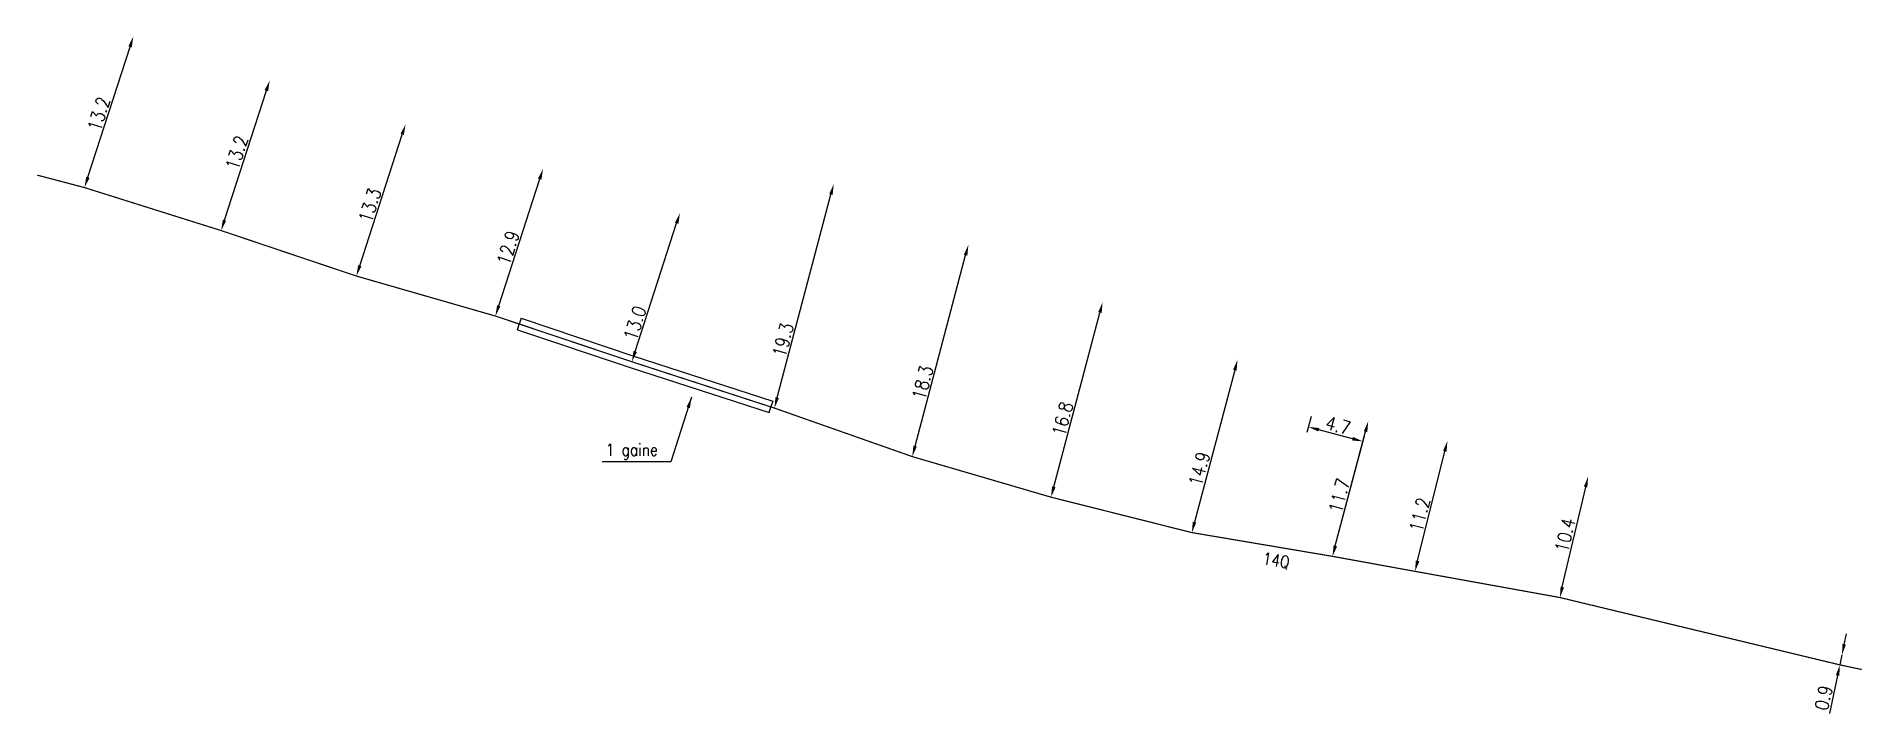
# Model space of a CAD drawing. Header units: millimetres. Extents: x 184511 to 185001, y 127000 to 128012.
# Drawn here: x 184847.8 to 185000.1, y 127955.2 to 128011.5 of the extents above; entities outside this region: 2.
import ezdxf
from ezdxf.enums import TextEntityAlignment as Align

# ---------------------------------------------------------------- set-up
doc = ezdxf.new("R2010")
doc.units = ezdxf.units.MM
doc.header["$PDMODE"] = 34
doc.linetypes.add('S_ST', pattern=[14, 8, -1.5, 0, -1.5, 0, -1.5, 0, -1.5])
doc.layers.get('0').update_dxf_attribs({"linetype": 'CONTINUOUS'})
doc.layers.get('DEFPOINTS').update_dxf_attribs({"linetype": 'CONTINUOUS'})
doc.layers.add('S_100', color=5, linetype='CONTINUOUS')
doc.layers.add('S_400', color=7, linetype='CONTINUOUS')
doc.layers.add('S_910', color=7, linetype='CONTINUOUS', plot=False)
doc.styles.get("Standard").update_dxf_attribs({"font": 'romans.shx', "width": 0.85})
doc.linetypes.add('G_TYPB_PE', pattern='A,5,-0.3,["o",Standard,S=1.5,R=0,X=0,Y=-0.5],-1.65', length=6.95)
doc.dimstyles.get("Standard").update_dxf_attribs({"dimtxt": 1.5, "dimasz": 1.2, "dimexe": 0.625, "dimexo": 0.625, "dimgap": 0.25, "dimtad": 1, "dimdec": 1, "dimzin": 0, "dimdsep": 46, "dimtxsty": 'Standard', "dimcen": -0.5, "dimadec": 0, "dimazin": 0, "dimtfac": 1, "dimtdec": 1, "dimtmove": 0, "dimatfit": 3, "dimfxl": 0, "dimtolj": 1, "dimtzin": 0, "dimarcsym": 0})

# ---------------------------------------------------------------- blocks, each defined once
blk = doc.blocks.new('*D1')
at = {"layer": 'DEFPOINTS', "color": 0, "linetype": 'Continuous', "transparency": 16777216}
for p in [(184954.2, 127980.35), (184953.85, 127979.02), (184955.86, 127968.24)]:
    blk.add_point(p, dxfattribs=at)
at = {"layer": 'S_100', "color": 0, "linetype": 'Continuous', "lineweight": -2, "transparency": 16777216}
for p, q in [((184954.09, 127979.89), (184953.73, 127978.56)), ((184957.53, 127978.04), (184954.72, 127978.79)), ((184955.98, 127968.69), (184958.52, 127978.27))]:
    blk.add_line(p, q, dxfattribs=at)
at = {"layer": 'S_100', "color": 0, "linetype": 'Continuous', "transparency": 16777216}
for points in [[(184954.76, 127978.93), (184954.68, 127978.64), (184953.85, 127979.02)], [(184957.56, 127978.19), (184957.49, 127977.9), (184958.4, 127977.81)]]:
    blk.add_solid(points, dxfattribs=at)
at = {"layer": 'S_100', "color": 0, "linetype": 'Continuous', "transparency": 16777216, "insert": (184956.32, 127979.14), "char_height": 1.125, "attachment_point": 5, "rotation": 345.1685}
blk.add_mtext('\\A1;4.7', dxfattribs=at)
blk = doc.blocks.new('*D2')
at = {"layer": 'DEFPOINTS', "color": 0, "linetype": 'Continuous', "transparency": 16777216}
for p in [(184958.84, 127979.5), (184958.84, 127979.5), (184955.86, 127968.24)]:
    blk.add_point(p, dxfattribs=at)
at = {"layer": 'S_100', "color": 0, "linetype": 'Continuous', "lineweight": -2, "transparency": 16777216}
blk.add_line((184956.09, 127969.11), (184958.61, 127978.63), dxfattribs=at)
at = {"layer": 'S_100', "color": 0, "linetype": 'Continuous', "transparency": 16777216}
for points in [[(184958.47, 127978.67), (184958.76, 127978.59), (184958.84, 127979.5)], [(184955.95, 127969.15), (184956.24, 127969.07), (184955.86, 127968.24)]]:
    blk.add_solid(points, dxfattribs=at)
at = {"layer": 'S_100', "color": 0, "linetype": 'Continuous', "transparency": 16777216, "insert": (184956.42, 127973.3), "char_height": 1.125, "attachment_point": 5, "rotation": 75.1685}
blk.add_mtext('\\A1;11.7', dxfattribs=at)
blk = doc.blocks.new('*D3')
at = {"layer": 'DEFPOINTS', "color": 0, "linetype": 'Continuous', "transparency": 16777216}
for p in [(184965.44, 127977.86), (184965.44, 127977.86), (184962.74, 127966.99)]:
    blk.add_point(p, dxfattribs=at)
at = {"layer": 'S_100', "color": 0, "linetype": 'Continuous', "lineweight": -2, "transparency": 16777216}
blk.add_line((184962.96, 127967.87), (184965.23, 127976.99), dxfattribs=at)
at = {"layer": 'S_100', "color": 0, "linetype": 'Continuous', "transparency": 16777216}
for points in [[(184965.08, 127977.03), (184965.37, 127976.95), (184965.44, 127977.86)], [(184962.81, 127967.9), (184963.11, 127967.83), (184962.74, 127966.99)]]:
    blk.add_solid(points, dxfattribs=at)
at = {"layer": 'S_100', "color": 0, "linetype": 'Continuous', "transparency": 16777216, "insert": (184963.14, 127971.71), "char_height": 1.125, "attachment_point": 5, "rotation": 76.0511}
blk.add_mtext('\\A1;11.2', dxfattribs=at)
blk = doc.blocks.new('*D4')
at = {"layer": 'DEFPOINTS', "color": 0, "linetype": 'Continuous', "transparency": 16777216}
for p in [(184977.17, 127974.89), (184977.17, 127974.89), (184974.82, 127964.81)]:
    blk.add_point(p, dxfattribs=at)
at = {"layer": 'S_100', "color": 0, "linetype": 'Continuous', "lineweight": -2, "transparency": 16777216}
blk.add_line((184975.02, 127965.69), (184976.97, 127974.01), dxfattribs=at)
at = {"layer": 'S_100', "color": 0, "linetype": 'Continuous', "transparency": 16777216}
for points in [[(184976.82, 127974.05), (184977.11, 127973.98), (184977.17, 127974.89)], [(184974.88, 127965.72), (184975.17, 127965.65), (184974.82, 127964.81)]]:
    blk.add_solid(points, dxfattribs=at)
at = {"layer": 'S_100', "color": 0, "linetype": 'Continuous', "transparency": 16777216, "insert": (184975.26, 127970.02), "char_height": 1.125, "attachment_point": 5, "rotation": 76.853}
blk.add_mtext('\\A1;10.4', dxfattribs=at)
blk = doc.blocks.new('*D5')
at = {"layer": 'DEFPOINTS', "color": 0, "linetype": 'Continuous', "transparency": 16777216}
for p in [(184998.16, 127959.2), (184998.34, 127960.03), (184998.34, 127960.03)]:
    blk.add_point(p, dxfattribs=at)
at = {"layer": 'S_100', "color": 0, "linetype": 'Continuous', "lineweight": -2, "transparency": 16777216}
for p, q in [((184998.52, 127960.91), (184998.71, 127961.79)), ((184998.34, 127960.03), (184998.16, 127959.2)), ((184997.97, 127958.32), (184997.31, 127955.15))]:
    blk.add_line(p, q, dxfattribs=at)
at = {"layer": 'S_100', "color": 0, "linetype": 'Continuous', "transparency": 16777216}
for points in [[(184998.38, 127960.94), (184998.67, 127960.88), (184998.34, 127960.03)], [(184997.83, 127958.35), (184998.12, 127958.29), (184998.16, 127959.2)]]:
    blk.add_solid(points, dxfattribs=at)
at = {"layer": 'S_100', "color": 0, "linetype": 'Continuous', "transparency": 16777216, "insert": (184996.81, 127956.45), "char_height": 1.125, "attachment_point": 5, "rotation": 78.0809}
blk.add_mtext('\\A1;0.9', dxfattribs=at)
blk = doc.blocks.new('*D6')
at = {"layer": 'DEFPOINTS', "color": 0, "linetype": 'Continuous', "transparency": 16777216}
for p in [(184947.94, 127984.62), (184944.13, 127970.22), (184944.13, 127970.22)]:
    blk.add_point(p, dxfattribs=at)
at = {"layer": 'S_100', "color": 0, "linetype": 'Continuous', "lineweight": -2, "transparency": 16777216}
blk.add_line((184947.71, 127983.75), (184944.36, 127971.09), dxfattribs=at)
at = {"layer": 'S_100', "color": 0, "linetype": 'Continuous', "transparency": 16777216}
for points in [[(184947.57, 127983.79), (184947.86, 127983.72), (184947.94, 127984.62)], [(184944.21, 127971.13), (184944.5, 127971.05), (184944.13, 127970.22)]]:
    blk.add_solid(points, dxfattribs=at)
at = {"layer": 'S_100', "color": 0, "linetype": 'Continuous', "transparency": 16777216, "insert": (184944.76, 127975.53), "char_height": 1.125, "attachment_point": 5, "rotation": 75.1685}
blk.add_mtext('\\A1;14.9', dxfattribs=at)
blk = doc.blocks.new('*D7')
at = {"layer": 'DEFPOINTS', "color": 0, "linetype": 'Continuous', "transparency": 16777216}
for p in [(184936.69, 127989.41), (184936.69, 127989.41), (184932.39, 127973.17)]:
    blk.add_point(p, dxfattribs=at)
at = {"layer": 'S_100', "color": 0, "linetype": 'Continuous', "lineweight": -2, "transparency": 16777216}
blk.add_line((184932.62, 127974.04), (184936.46, 127988.54), dxfattribs=at)
at = {"layer": 'S_100', "color": 0, "linetype": 'Continuous', "transparency": 16777216}
for points in [[(184936.32, 127988.58), (184936.61, 127988.5), (184936.69, 127989.41)], [(184932.48, 127974.08), (184932.77, 127974), (184932.39, 127973.17)]]:
    blk.add_solid(points, dxfattribs=at)
at = {"layer": 'S_100', "color": 0, "linetype": 'Continuous', "transparency": 16777216, "insert": (184933.35, 127979.69), "char_height": 1.125, "attachment_point": 5, "rotation": 75.1685}
blk.add_mtext('\\A1;16.8', dxfattribs=at)
blk = doc.blocks.new('*D8')
at = {"layer": 'DEFPOINTS', "color": 0, "linetype": 'Continuous', "transparency": 16777216}
for p in [(184925.5, 127994.19), (184925.5, 127994.19), (184920.82, 127976.55)]:
    blk.add_point(p, dxfattribs=at)
at = {"layer": 'S_100', "color": 0, "linetype": 'Continuous', "lineweight": -2, "transparency": 16777216}
blk.add_line((184921.05, 127977.42), (184925.27, 127993.32), dxfattribs=at)
at = {"layer": 'S_100', "color": 0, "linetype": 'Continuous', "transparency": 16777216}
for points in [[(184925.12, 127993.36), (184925.41, 127993.28), (184925.5, 127994.19)], [(184920.91, 127977.46), (184921.2, 127977.38), (184920.82, 127976.55)]]:
    blk.add_solid(points, dxfattribs=at)
at = {"layer": 'S_100', "color": 0, "linetype": 'Continuous', "transparency": 16777216, "insert": (184921.68, 127982.72), "char_height": 1.125, "attachment_point": 5, "rotation": 75.1685}
blk.add_mtext('\\A1;18.3', dxfattribs=at)
blk = doc.blocks.new('*D9')
at = {"layer": 'DEFPOINTS', "color": 0, "linetype": 'Continuous', "transparency": 16777216}
for p in [(184914.27, 127999.25), (184914.27, 127999.25), (184909.33, 127980.59)]:
    blk.add_point(p, dxfattribs=at)
at = {"layer": 'S_100', "color": 0, "linetype": 'Continuous', "lineweight": -2, "transparency": 16777216}
blk.add_line((184909.56, 127981.46), (184914.04, 127998.38), dxfattribs=at)
at = {"layer": 'S_100', "color": 0, "linetype": 'Continuous', "transparency": 16777216}
for points in [[(184913.89, 127998.42), (184914.18, 127998.34), (184914.27, 127999.25)], [(184909.41, 127981.5), (184909.7, 127981.43), (184909.33, 127980.59)]]:
    blk.add_solid(points, dxfattribs=at)
at = {"layer": 'S_100', "color": 0, "linetype": 'Continuous', "transparency": 16777216, "insert": (184910.05, 127986.27), "char_height": 1.125, "attachment_point": 5, "rotation": 75.1685}
blk.add_mtext('\\A1;19.3', dxfattribs=at)
blk = doc.blocks.new('*D10')
at = {"layer": 'DEFPOINTS', "color": 0, "linetype": 'Continuous', "transparency": 16777216}
for p in [(184901.45, 127996.84), (184901.45, 127996.84), (184897.44, 127984.45)]:
    blk.add_point(p, dxfattribs=at)
at = {"layer": 'S_100', "color": 0, "linetype": 'Continuous', "lineweight": -2, "transparency": 16777216}
blk.add_line((184897.72, 127985.31), (184901.17, 127995.99), dxfattribs=at)
at = {"layer": 'S_100', "color": 0, "linetype": 'Continuous', "transparency": 16777216}
for points in [[(184901.03, 127996.03), (184901.32, 127995.94), (184901.45, 127996.84)], [(184897.58, 127985.36), (184897.86, 127985.26), (184897.44, 127984.45)]]:
    blk.add_solid(points, dxfattribs=at)
at = {"layer": 'S_100', "color": 0, "linetype": 'Continuous', "transparency": 16777216, "insert": (184897.7, 127987.67), "char_height": 1.125, "attachment_point": 5, "rotation": 72.0692}
blk.add_mtext('\\A1;13.0', dxfattribs=at)
blk = doc.blocks.new('*D11')
at = {"layer": 'DEFPOINTS', "color": 0, "linetype": 'Continuous', "transparency": 16777216}
for p in [(184890.03, 128000.53), (184890.03, 128000.53), (184886.06, 127988.26)]:
    blk.add_point(p, dxfattribs=at)
at = {"layer": 'S_100', "color": 0, "linetype": 'Continuous', "lineweight": -2, "transparency": 16777216}
blk.add_line((184886.34, 127989.12), (184889.76, 127999.68), dxfattribs=at)
at = {"layer": 'S_100', "color": 0, "linetype": 'Continuous', "transparency": 16777216}
for points in [[(184889.61, 127999.72), (184889.9, 127999.63), (184890.03, 128000.53)], [(184886.2, 127989.16), (184886.48, 127989.07), (184886.06, 127988.26)]]:
    blk.add_solid(points, dxfattribs=at)
at = {"layer": 'S_100', "color": 0, "linetype": 'Continuous', "transparency": 16777216, "insert": (184887.12, 127993.95), "char_height": 1.125, "attachment_point": 5, "rotation": 72.0692}
blk.add_mtext('\\A1;12.9', dxfattribs=at)
blk = doc.blocks.new('*D12')
at = {"layer": 'DEFPOINTS', "color": 0, "linetype": 'Continuous', "transparency": 16777216}
for p in [(184878.57, 128004.24), (184878.57, 128004.24), (184874.47, 127991.59)]:
    blk.add_point(p, dxfattribs=at)
at = {"layer": 'S_100', "color": 0, "linetype": 'Continuous', "lineweight": -2, "transparency": 16777216}
blk.add_line((184874.75, 127992.44), (184878.29, 128003.38), dxfattribs=at)
at = {"layer": 'S_100', "color": 0, "linetype": 'Continuous', "transparency": 16777216}
for points in [[(184878.15, 128003.43), (184878.43, 128003.34), (184878.57, 128004.24)], [(184874.61, 127992.49), (184874.89, 127992.4), (184874.47, 127991.59)]]:
    blk.add_solid(points, dxfattribs=at)
at = {"layer": 'S_100', "color": 0, "linetype": 'Continuous', "transparency": 16777216, "insert": (184875.6, 127997.49), "char_height": 1.125, "attachment_point": 5, "rotation": 72.0692}
blk.add_mtext('\\A1;13.3', dxfattribs=at)
blk = doc.blocks.new('*D13')
at = {"layer": 'DEFPOINTS', "color": 0, "linetype": 'Continuous', "transparency": 16777216}
for p in [(184867.24, 128007.9), (184867.24, 128007.9), (184863.19, 127995.38)]:
    blk.add_point(p, dxfattribs=at)
at = {"layer": 'S_100', "color": 0, "linetype": 'Continuous', "lineweight": -2, "transparency": 16777216}
blk.add_line((184863.47, 127996.24), (184866.97, 128007.04), dxfattribs=at)
at = {"layer": 'S_100', "color": 0, "linetype": 'Continuous', "transparency": 16777216}
for points in [[(184866.82, 128007.08), (184867.11, 128006.99), (184867.24, 128007.9)], [(184863.33, 127996.29), (184863.61, 127996.19), (184863.19, 127995.38)]]:
    blk.add_solid(points, dxfattribs=at)
at = {"layer": 'S_100', "color": 0, "linetype": 'Continuous', "transparency": 16777216, "insert": (184864.5, 128001.87), "char_height": 1.125, "attachment_point": 5, "rotation": 72.0692}
blk.add_mtext('\\A1;13.2', dxfattribs=at)
blk = doc.blocks.new('*D14')
at = {"layer": 'DEFPOINTS', "color": 0, "linetype": 'Continuous', "transparency": 16777216}
for p in [(184855.87, 128011.54), (184855.87, 128011.54), (184851.8, 127998.96)]:
    blk.add_point(p, dxfattribs=at)
at = {"layer": 'S_100', "color": 0, "linetype": 'Continuous', "lineweight": -2, "transparency": 16777216}
blk.add_line((184852.08, 127999.82), (184855.6, 128010.69), dxfattribs=at)
at = {"layer": 'S_100', "color": 0, "linetype": 'Continuous', "transparency": 16777216}
for points in [[(184855.45, 128010.73), (184855.74, 128010.64), (184855.87, 128011.54)], [(184851.94, 127999.87), (184852.22, 127999.77), (184851.8, 127998.96)]]:
    blk.add_solid(points, dxfattribs=at)
at = {"layer": 'S_100', "color": 0, "linetype": 'Continuous', "transparency": 16777216, "insert": (184853, 128005.09), "char_height": 1.125, "attachment_point": 5, "rotation": 72.0692}
blk.add_mtext('\\A1;13.2', dxfattribs=at)
blk = doc.blocks.new('GIS_MODF')
at = {"color": 0, "linetype": 'Continuous', "flags": 128}
for points in [[(-2.26, -0.01), (-1.76, -0.01)], [(1.76, -0.01), (2.26, -0.01)]]:
    blk.add_lwpolyline(points, dxfattribs=at)
at = {"color": 0, "linetype": 'Continuous'}
blk.add_attdef('DATE', text='', height=0.75, dxfattribs=at).set_placement((-2.58, -0.39), align=Align.RIGHT)
at = {"color": 0, "linetype": 'Continuous', "width": 3.590909}
blk.add_attdef('USER', text='', height=0.75, dxfattribs=at).set_placement((-1.52, -0.39), (1.31, -0.39), align=Align.FIT)
at = {"color": 0, "linetype": 'Continuous'}
blk.add_attdef('DESC', (2.53, -0.39), '', height=0.75, dxfattribs=at)

msp = doc.modelspace()

# ---------------------------------------------------------------- linework, layer by layer
at = {"layer": 'S_100', "linetype": 'S_ST', "ltscale": 0.5, "const_width": 0.1}
msp.add_lwpolyline([(185000, 127958.81), (184998.16, 127959.2), (184974.82, 127964.81), (184962.74, 127966.99), (184955.86, 127968.24), (184944.13, 127970.22), (184932.39, 127973.17), (184920.82, 127976.55), (184909.33, 127980.59), (184897.44, 127984.45), (184886.06, 127988.26), (184874.47, 127991.59), (184863.19, 127995.38), (184851.8, 127998.96), (184847.85, 128000)], dxfattribs=at)
at = {"layer": 'S_400', "color": 7, "linetype": 'CONTINUOUS'}
for p, q in [((184888.21, 127988.07), (184888.05, 127987.59)), ((184888.21, 127988.07), (184897.6, 127984.93)), ((184887.9, 127987.12), (184888.05, 127987.59)), ((184887.9, 127987.12), (184897.29, 127983.98)), ((184897.6, 127984.93), (184909.19, 127981.16)), ((184897.29, 127983.98), (184908.89, 127980.21)), ((184908.89, 127980.21), (184909.04, 127980.69)), ((184909.19, 127981.16), (184909.04, 127980.69))]:
    msp.add_line(p, q, dxfattribs=at)

# ---------------------------------------------------------------- block references
at = {"layer": 'S_910'}
ref = msp.add_blockref('GIS_MODF', (184948.33, 127760.39), dxfattribs=at)
ref.add_attrib('DATE', '26/04/16', dxfattribs={"layer": '0', "color": 0, "linetype": 'Continuous', "height": 0.75}).set_placement((184945.75, 127760), align=Align.RIGHT)
ref.add_attrib('USER', 'RFo', dxfattribs={"layer": '0', "color": 0, "linetype": 'Continuous', "height": 0.75, "width": 1.436364}).set_placement((184946.82, 127760), (184949.64, 127760), align=Align.FIT)
ref.add_attrib('DESC', 'Vecto plan EDNA-G-223-2', (184950.86, 127760), dxfattribs={"layer": '0', "color": 0, "linetype": 'Continuous', "height": 0.75})
ref = msp.add_blockref('GIS_MODF', (184518.33, 127010.39), dxfattribs=at)
ref.add_attrib('DATE', '29/04/16', dxfattribs={"layer": '0', "color": 0, "linetype": 'Continuous', "height": 0.75}).set_placement((184515.75, 127010), align=Align.RIGHT)
ref.add_attrib('USER', 'RFo', dxfattribs={"layer": '0', "color": 0, "linetype": 'Continuous', "height": 0.75, "width": 1.436364}).set_placement((184516.82, 127010), (184519.64, 127010), align=Align.FIT)
ref.add_attrib('DESC', 'Vecto plan EDNA-G-1613-1', (184520.86, 127010), dxfattribs={"layer": '0', "color": 0, "linetype": 'Continuous', "height": 0.75})

# ---------------------------------------------------------------- texts
at = {"layer": 'S_100', "linetype": 'G_TYPB_PE', "width": 0.85}
msp.add_text('14Q', height=1, rotation=350.1627, dxfattribs=at).set_placement((184951.16, 127967.86), align=Align.MIDDLE)
at = {"layer": 'S_400', "insert": (184899.6, 127976.96), "char_height": 1, "attachment_point": 6}
msp.add_mtext('1 gaine ', dxfattribs=at)

# ---------------------------------------------------------------- dimensions: what is measured, and where the dimension line sits
at = {"layer": 'S_100', "linetype": 'Continuous'}
for base, p1, p2, angle, picture, middle in [((184855.87, 128011.54), (184851.8, 127998.96), (184855.87, 128011.54), 252.0692, '*D14', (184853.71, 128004.85)), ((184867.2426, 128007.8951), (184863.1941, 127995.3838), (184867.2426, 128007.8951), 252.0692, '*D13', (184865.2184, 128001.6394)), ((184878.57, 128004.24), (184874.47, 127991.59), (184878.57, 128004.24), 252.0692, '*D12', (184876.31, 127997.26)), ((184890.03, 128000.53), (184886.06, 127988.26), (184890.03, 128000.53), 252.0692, '*D11', (184887.83, 127993.72)), ((184914.27, 127999.25), (184909.33, 127980.59), (184914.27, 127999.25), 255.1685, '*D9', (184910.78, 127986.08)), ((184901.45, 127996.84), (184897.44, 127984.45), (184901.45, 127996.84), 252.0692, '*D10', (184898.41, 127987.44)), ((184925.4956, 127994.1916), (184920.824, 127976.5497), (184925.4956, 127994.1916), 255.1685, '*D8', (184922.408, 127982.5316)), ((184936.69, 127989.41), (184932.39, 127973.17), (184936.69, 127989.41), 255.1685, '*D7', (184934.07, 127979.5)), ((184944.13, 127970.22), (184947.94, 127984.62), (184944.13, 127970.22), 75.1685, '*D6', (184945.49, 127975.34)), ((184958.84, 127979.5), (184955.86, 127968.24), (184958.84, 127979.5), 255.1685, '*D2', (184957.15, 127973.1)), ((184965.44, 127977.86), (184962.74, 127966.99), (184965.44, 127977.86), 256.0511, '*D3', (184963.87, 127971.53)), ((184998.34, 127960.03), (184998.16, 127959.2), (184998.34, 127960.03), 258.0809, '*D5', (184997.55, 127956.29))]:
    dim = msp.add_linear_dim(base=base, p1=p1, p2=p2, angle=angle, dimstyle='Standard', override={"dimscale": 0.75}, dxfattribs=at)
    dim.commit()
    dim.dimension.update_dxf_attribs({"geometry": picture, "text_midpoint": middle, "dimtype": 160})
for base, p1, p2, angle, picture, middle in [((184953.85, 127979.02), (184955.86, 127968.24), (184954.2, 127980.35), 345.1685, '*D1', (184956.32, 127979.14)), ((184977.172, 127974.8908), (184974.8179, 127964.8121), (184977.172, 127974.8908), 256.853, '*D4', (184975.2646, 127970.022))]:
    dim = msp.add_linear_dim(base=base, p1=p1, p2=p2, angle=angle, dimstyle='Standard', override={"dimscale": 0.75}, dxfattribs=at)
    dim.commit()
    dim.dimension.update_dxf_attribs({"geometry": picture, "text_midpoint": middle})

# ---------------------------------------------------------------- leaders
at = {"layer": 'S_400', "annotation_type": 0, "has_hookline": 1, "hookline_direction": 1, "text_width": 4.65}
msp.add_leader([(184902.41, 127981.49), (184900.69, 127976.11), (184899.79, 127976.11)], dimstyle='Standard', override={"dimscale": 0.75}, dxfattribs=at)

doc.saveas('drawing.dxf')
